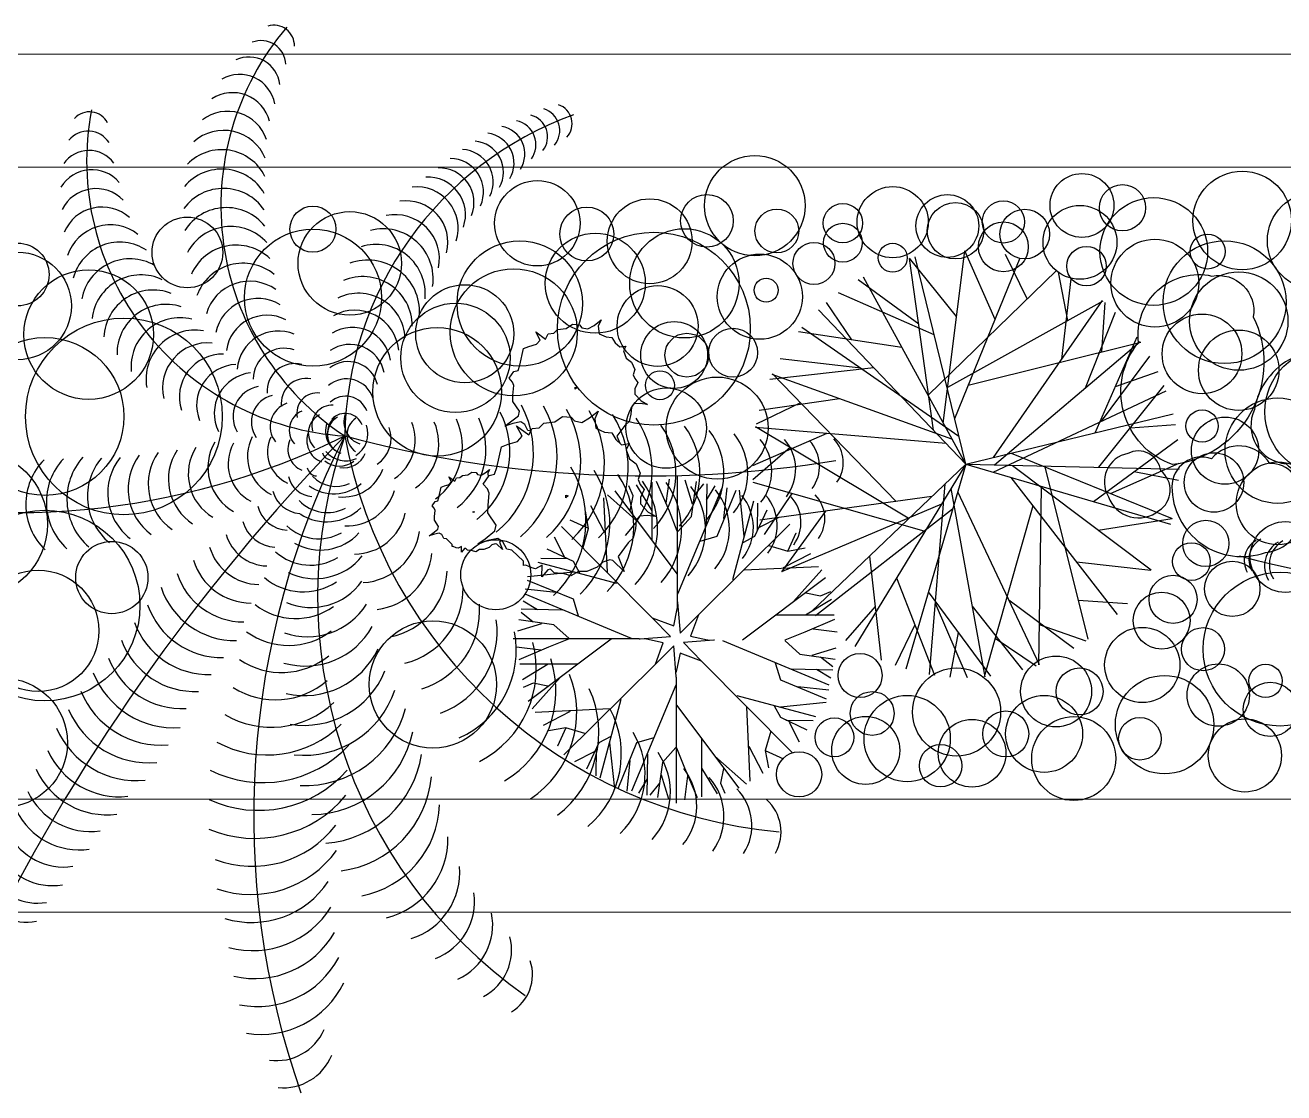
# Model space of a CAD drawing. Header units: millimetres. Extents: x 224.49 to 232.8, y 170.44 to 178.39.
# Drawn here: x 227.473 to 228.587, y 170.505 to 171.451 of the extents above; entities that cross this region are included whole.
import ezdxf

# ---------------------------------------------------------------- set-up
doc = ezdxf.new("R2010")
doc.units = ezdxf.units.MM
doc.layers.add('PROIEZIONI', color=145, linetype='Continuous', lineweight=13)
doc.layers.add('VEGETAZIONE', color=94, linetype='Continuous')

msp = doc.modelspace()

# ---------------------------------------------------------------- linework, layer by layer
at = {"layer": 'PROIEZIONI'}
for p, q in [((229.8825, 171.4253), (224.6571, 171.4253)), ((229.7825, 171.3253), (224.757, 171.3253)), ((229.7825, 170.7654), (224.757, 170.7654)), ((229.8825, 170.6654), (224.6571, 170.6654))]:
    msp.add_line(p, q, dxfattribs=at)
at = {"layer": 'VEGETAZIONE'}
for p, q in [((228.2856, 171.0987), (228.3047, 171.2512)), ((228.3315, 171.1905), (228.3048, 171.2512)), ((228.3601, 171.2086), (228.3409, 171.2479)), ((228.2769, 171.0923), (228.2558, 171.2445)), ((228.2974, 171.1929), (228.2559, 171.2446)), ((228.3056, 171.0622), (228.2609, 171.2459)), ((228.2958, 171.1026), (228.3537, 171.245)), ((228.2639, 171.1863), (228.2104, 171.2255)), ((228.3056, 171.0622), (228.2149, 171.228)), ((228.2725, 171.1238), (228.3857, 171.2334)), ((228.3961, 171.1895), (228.3878, 171.2324)), ((228.3906, 171.1552), (228.3989, 171.2265)), ((228.2777, 171.1768), (228.1928, 171.2139)), ((228.2047, 171.1724), (228.1823, 171.2055)), ((228.2896, 171.1303), (228.4273, 171.2068)), ((228.3302, 171.0682), (228.4267, 171.2073)), ((228.426, 171.1618), (228.429, 171.2053)), ((228.3056, 171.0622), (228.1751, 171.1989)), ((228.4117, 171.13), (228.4383, 171.1968)), ((228.249, 171.1656), (228.1574, 171.1796)), ((228.2996, 171.0868), (228.1605, 171.1834)), ((228.3078, 171.1321), (228.4605, 171.1704)), ((228.3309, 171.0616), (228.4601, 171.171)), ((228.4201, 171.0901), (228.4573, 171.1749)), ((228.4257, 171.1002), (228.4686, 171.1579)), ((228.2242, 171.1475), (228.1321, 171.1372)), ((228.2126, 171.1472), (228.1412, 171.1556)), ((228.2934, 171.0844), (228.1341, 171.1417)), ((228.2439, 171.0292), (228.1344, 171.1423)), ((228.4381, 171.1311), (228.4759, 171.1442)), ((228.3299, 171.0551), (228.483, 171.1273)), ((228.4234, 171.0595), (228.4813, 171.1318)), ((228.1592, 171.1167), (228.1199, 171.0976)), ((228.1938, 171.1202), (228.1227, 171.1098)), ((228.3056, 171.0622), (228.4892, 171.1069)), ((228.2881, 171.0805), (228.1194, 171.0946)), ((228.2546, 171.0143), (228.1195, 171.0953)), ((228.4514, 171.0945), (228.4913, 171.0973)), ((228.1826, 171.0893), (228.1166, 171.0609)), ((228.4187, 171.0291), (228.4933, 171.084)), ((228.15, 171.077), (228.1171, 171.0483)), ((228.3459, 171.072), (228.4884, 171.0141)), ((228.3056, 171.0622), (228.1689, 170.9317)), ((228.3056, 171.0622), (228.2073, 170.9008)), ((228.3056, 171.0622), (228.2524, 170.8808)), ((228.3056, 171.0622), (228.4945, 171.0578)), ((228.3056, 171.0622), (228.4869, 171.0091)), ((228.3471, 171.0612), (228.4697, 170.9685)), ((228.3755, 171.06), (228.4138, 170.9072)), ((228.4339, 171.0363), (228.4946, 171.063)), ((228.0279, 170.9947), (228.0279, 171.0462)), ((228.0431, 171.0206), (228.0318, 171.0469)), ((228.0402, 171.0276), (228.0431, 171.049)), ((228.0503, 170.936), (228.0503, 171.052)), ((228.0637, 171.0269), (228.0571, 171.0481)), ((228.0627, 171.0159), (228.0671, 171.047)), ((228.2687, 171.0028), (228.1173, 171.046)), ((228.3454, 171.0505), (228.4398, 170.9292)), ((228.4548, 171.0556), (228.494, 171.048)), ((228.0162, 171.0102), (227.9882, 171.0352)), ((228.0501, 170.9652), (227.995, 171.0386)), ((228.0112, 171.0342), (228.0073, 171.0431)), ((228.0279, 171.021), (228.0141, 171.0438)), ((228.0506, 170.9473), (228.09, 171.0414)), ((228.0651, 171.0343), (228.0737, 171.0449)), ((228.0759, 171.0085), (228.0765, 171.0449)), ((228.0761, 171.0304), (228.0838, 171.0431)), ((228.0855, 170.9986), (228.1022, 171.0393)), ((228.0914, 171.0141), (228.0942, 171.0414)), ((228.1094, 170.9986), (228.1052, 171.0393)), ((228.1515, 171.0362), (228.1271, 171)), ((228.2872, 171.0447), (228.2732, 170.876)), ((228.2924, 171.0406), (228.3225, 170.874)), ((228.2984, 171.0379), (228.3706, 170.8848)), ((228.3725, 171.042), (228.37, 170.8845)), ((227.9861, 171.0015), (227.9737, 171.0254)), ((227.9882, 170.9666), (227.9851, 171.0324)), ((228.0084, 171.0212), (228.0112, 171.0342)), ((228.0994, 170.96), (228.118, 171.0297)), ((228.1212, 171.0035), (228.1216, 171.0276)), ((228.2755, 171.0335), (228.1232, 171.0125)), ((228.284, 171.0267), (228.1423, 170.967)), ((228.365, 171.0254), (228.3218, 170.8739)), ((227.9553, 171.0126), (227.9553, 171.0126)), ((227.9716, 171.0053), (227.9553, 171.0126)), ((227.9716, 171.0053), (227.9688, 171.0206)), ((228.0501, 171.0029), (228.0431, 171.0206)), ((228.0506, 171.0025), (228.0627, 171.0159)), ((228.1188, 170.9986), (228.1298, 171.0219)), ((228.123, 171.0064), (228.1405, 171.0152)), ((228.1815, 171.0205), (228.1423, 170.967)), ((228.2939, 171.0223), (228.1725, 170.928)), ((228.4228, 171.0039), (228.4883, 171.0141)), ((228.0279, 170.9261), (227.9476, 171.0071)), ((227.9667, 170.9883), (227.9716, 171.0053)), ((228.0689, 170.9289), (228.1499, 171.0092)), ((228.1481, 170.9851), (228.1555, 171.0014)), ((228.1555, 171.0014), (228.1555, 171.0014)), ((227.9504, 170.9801), (227.9415, 170.9977)), ((228.0703, 170.994), (228.0855, 170.9986)), ((228.1084, 170.9929), (228.1188, 170.9986)), ((228.1312, 170.9901), (228.1481, 170.9851)), ((227.9532, 170.9783), (227.9292, 170.9787)), ((227.9582, 170.9759), (227.9348, 170.9869)), ((228.1443, 170.9706), (228.1683, 170.983)), ((228.1481, 170.9851), (228.1635, 170.988)), ((228.2203, 170.9808), (228.2306, 170.8887)), ((227.9967, 170.9566), (227.927, 170.9752)), ((227.9638, 170.9656), (227.9582, 170.9759)), ((228.1094, 170.9685), (228.1752, 170.9717)), ((228.1531, 170.9406), (228.178, 170.9685)), ((228.4037, 170.9756), (228.4696, 170.9684)), ((227.9582, 170.9666), (227.9175, 170.9624)), ((227.9582, 170.9426), (227.9175, 170.9593)), ((228.108, 170.9066), (228.1814, 170.9618)), ((228.2443, 170.9615), (228.278, 170.8752)), ((227.9426, 170.9486), (227.9154, 170.9514)), ((228.0095, 170.9077), (227.9154, 170.9472)), ((228.1641, 170.9483), (228.177, 170.9455)), ((228.177, 170.9455), (228.186, 170.9494)), ((228.2724, 170.9491), (228.3274, 170.8745)), ((227.9263, 170.9333), (227.9136, 170.941)), ((227.9628, 170.9275), (227.9582, 170.9426)), ((228.0504, 170.9396), (228.0526, 170.9126)), ((228.1638, 170.9289), (228.1866, 170.9427)), ((228.2253, 170.9362), (228.1991, 170.9061)), ((228.2785, 170.9392), (228.3069, 170.8732)), ((228.3112, 170.9364), (228.3558, 170.88)), ((228.3436, 170.9421), (228.4012, 170.8992)), ((228.4051, 170.9418), (228.4487, 170.9388)), ((227.9408, 170.9199), (227.9097, 170.9243)), ((227.9483, 170.933), (227.9118, 170.9337)), ((227.9224, 170.9223), (227.9118, 170.9309)), ((228.0279, 170.9261), (228.047, 170.9191)), ((228.0441, 170.9097), (228.0279, 170.9261)), ((228.047, 170.9191), (228.0501, 170.934)), ((228.0526, 170.9126), (228.0689, 170.9289)), ((228.0689, 170.9289), (228.0619, 170.9098)), ((228.1375, 170.9289), (228.189, 170.9289)), ((228.1635, 170.9137), (228.1898, 170.925)), ((227.9299, 170.9209), (227.9086, 170.9143)), ((227.9543, 170.9077), (227.9408, 170.9199)), ((228.1457, 170.9066), (228.1635, 170.9137)), ((228.1704, 170.9165), (228.1918, 170.9137)), ((228.2606, 170.9198), (228.2431, 170.8838)), ((228.299, 170.913), (228.2914, 170.8737)), ((228.3706, 170.9201), (228.4119, 170.9059)), ((228.0164, 170.9075), (227.9048, 170.9075)), ((227.9916, 170.9073), (227.9182, 170.8521)), ((227.9539, 170.9073), (227.9361, 170.9002)), ((228.0171, 170.9075), (228.0441, 170.9097)), ((228.0376, 170.9041), (228.0228, 170.9073)), ((228.0307, 170.885), (228.0376, 170.9041)), ((228.047, 170.9013), (228.0307, 170.885)), ((228.0492, 170.8743), (228.047, 170.9013)), ((228.0824, 170.9064), (228.0555, 170.9042)), ((228.0555, 170.9042), (228.0717, 170.8878)), ((228.0619, 170.9098), (228.0768, 170.9066)), ((228.0901, 170.9062), (228.1842, 170.8667)), ((228.1453, 170.9062), (228.1588, 170.894)), ((228.3316, 170.9082), (228.3678, 170.8837)), ((227.9292, 170.8974), (227.9078, 170.9002)), ((227.9361, 170.9002), (227.9098, 170.8889)), ((228.0526, 170.8948), (228.0495, 170.8799)), ((228.0717, 170.8878), (228.0526, 170.8948)), ((228.1588, 170.894), (228.1899, 170.8896)), ((228.1697, 170.893), (228.1909, 170.8996)), ((228.1771, 170.8916), (228.1878, 170.883)), ((227.9621, 170.885), (227.9106, 170.885)), ((227.9358, 170.885), (227.913, 170.8712)), ((228.0307, 170.885), (227.9497, 170.8047)), ((228.0717, 170.8878), (228.152, 170.8068)), ((228.1368, 170.8864), (228.1414, 170.8713)), ((228.1513, 170.8809), (228.1878, 170.8802)), ((228.1733, 170.8806), (228.186, 170.8729)), ((227.9226, 170.8684), (227.9136, 170.8645)), ((227.9465, 170.8733), (227.9216, 170.8454)), ((227.9355, 170.8656), (227.9226, 170.8684)), ((228.0492, 170.8735), (228.0492, 170.7619)), ((228.1414, 170.8713), (228.1821, 170.8545)), ((228.049, 170.8666), (228.0095, 170.7725)), ((228.1029, 170.8573), (228.1726, 170.8387)), ((228.157, 170.8653), (228.1842, 170.8625)), ((227.9902, 170.8454), (227.9244, 170.8422)), ((228.0002, 170.8539), (227.9816, 170.7842)), ((228.0494, 170.8487), (228.1046, 170.7753)), ((228.1113, 170.8473), (228.1145, 170.7815)), ((228.1358, 170.8483), (228.1414, 170.838)), ((228.1414, 170.8473), (228.1821, 170.8515)), ((227.9552, 170.8433), (227.9313, 170.8309)), ((228.1414, 170.838), (228.1648, 170.827)), ((228.1464, 170.8356), (228.1704, 170.8352)), ((228.1492, 170.8338), (228.158, 170.8162)), ((227.9514, 170.8288), (227.9361, 170.8259)), ((227.9514, 170.8288), (227.9441, 170.8125)), ((227.9684, 170.8238), (227.9514, 170.8288)), ((228.1329, 170.8256), (228.128, 170.8086)), ((227.9441, 170.8125), (227.9441, 170.8125)), ((227.9808, 170.8153), (227.9698, 170.792)), ((227.9912, 170.821), (227.9808, 170.8153)), ((227.9902, 170.8153), (227.9944, 170.7746)), ((228.0141, 170.8153), (227.9974, 170.7746)), ((228.0293, 170.8199), (228.0141, 170.8153)), ((228.0717, 170.8192), (228.0717, 170.7677)), ((228.1135, 170.8124), (228.1259, 170.7885)), ((227.9766, 170.8075), (227.959, 170.7987)), ((227.9784, 170.8104), (227.978, 170.7863)), ((228.0237, 170.8054), (228.0231, 170.769)), ((228.049, 170.8114), (228.0369, 170.798)), ((228.0494, 170.811), (228.0565, 170.7933)), ((228.0834, 170.8037), (228.1113, 170.7787)), ((228.128, 170.8086), (228.1308, 170.7933)), ((228.128, 170.8086), (228.1442, 170.8013)), ((228.1442, 170.8013), (228.1442, 170.8013)), ((228.0082, 170.7998), (228.0054, 170.7725)), ((228.0369, 170.798), (228.0325, 170.7669)), ((228.0565, 170.7933), (228.0678, 170.767)), ((228.0717, 170.7929), (228.0855, 170.7701)), ((228.0912, 170.7927), (228.0884, 170.7797)), ((228.0235, 170.7835), (228.0157, 170.7707)), ((228.0345, 170.7796), (228.0259, 170.769)), ((228.0359, 170.787), (228.0425, 170.7658)), ((228.0593, 170.7863), (228.0565, 170.7649)), ((228.0884, 170.7797), (228.0922, 170.7708))]:
    msp.add_line(p, q, dxfattribs=at)
for points in [[(228.4886, 171.0619, -0.520567), (228.4586, 171.17, -0.520567), (228.5236, 171.2289, -0.520567), (228.5602, 171.1928, -0.520567)], [(228.5613, 171.1107, 0.520567), (228.5893, 171.0625, 0.520567), (228.6281, 171.0691, 0.520567), (228.657, 171.1123, 0.520567), (228.6524, 171.1548, 0.520567)], [(228.4319, 171.0334, 0.520567), (228.4767, 171.0211, 0.520567), (228.4783, 171.0563, 0.520567), (228.4491, 171.0717, 0.520567)], [(228.5711, 170.9841, 0.520567), (228.5996, 171.0319, 0.520567), (228.5749, 171.0627, 0.520567), (228.5232, 171.067, 0.520567), (228.4882, 171.0423, 0.520567)]]:
    msp.add_lwpolyline(points, format="xyb", close=True, dxfattribs=at)
for points in [[(227.9209, 171.0916), (227.9179, 171.0921), (227.9151, 171.0974), (227.9115, 171.0997), (227.9045, 171.0983), (227.8973, 171.096), (227.9025, 171.0996), (227.9095, 171.1051), (227.9103, 171.1092), (227.9044, 171.1178), (227.9046, 171.1231), (227.9054, 171.1318), (227.9043, 171.135), (227.9012, 171.1383), (227.9053, 171.1444), (227.9092, 171.1452), (227.9108, 171.15), (227.9141, 171.1646), (227.9188, 171.1666), (227.9255, 171.1684), (227.9288, 171.1722), (227.9248, 171.1795), (227.9335, 171.1731), (227.9357, 171.1777), (227.9407, 171.1782), (227.944, 171.1814), (227.9518, 171.1823), (227.9574, 171.1862), (227.9635, 171.1858), (227.9657, 171.183), (227.971, 171.182), (227.9766, 171.1852), (227.9826, 171.19), (227.9802, 171.1846), (227.9811, 171.1778), (227.9872, 171.1751), (227.9922, 171.1745), (227.995, 171.1698), (227.9992, 171.1662), (228.0045, 171.1669), (228.0026, 171.1625), (228.0048, 171.1562), (228.0096, 171.1525), (228.0124, 171.1461), (228.0111, 171.1415), (228.0125, 171.138), (228.0153, 171.1345), (228.0125, 171.1289), (228.0126, 171.1243), (228.0182, 171.1183), (228.0237, 171.1152), (228.0173, 171.1159), (228.0118, 171.1156), (228.0096, 171.1127), (228.0091, 171.1065), (228.0074, 171.1), (228.0038, 171.0966), (227.9967, 171.0869), (227.9992, 171.0807)], [(227.8937, 170.9947), (227.8927, 170.9932), (227.8953, 170.9867), (227.8904, 170.9914), (227.889, 170.9918), (227.8859, 170.9908), (227.8835, 170.9885), (227.8788, 170.9866), (227.8751, 170.9866), (227.8718, 170.9847), (227.8689, 170.9856), (227.8644, 170.986), (227.8628, 170.9876), (227.8616, 170.9874), (227.859, 170.9843), (227.8591, 170.9894), (227.8562, 170.9878), (227.8544, 170.9882), (227.8518, 170.9894), (227.8508, 170.9893), (227.8508, 170.9911), (227.8457, 170.9961), (227.8434, 170.9965), (227.8417, 170.9998), (227.8394, 171.0012), (227.8351, 171.0003), (227.8305, 170.9989), (227.8338, 171.0011), (227.8382, 171.0046), (227.8387, 171.0071), (227.835, 171.0125), (227.8351, 171.0159), (227.8356, 171.0213), (227.8349, 171.0233), (227.833, 171.0253), (227.8356, 171.0292), (227.838, 171.0297), (227.839, 171.0326), (227.8411, 171.0418), (227.844, 171.043), (227.8482, 171.0442), (227.8502, 171.0465), (227.8478, 171.0511), (227.8532, 171.0471), (227.8546, 171.05), (227.8577, 171.0503), (227.8598, 171.0523), (227.8646, 171.0529), (227.8681, 171.0552), (227.8719, 171.055), (227.8733, 171.0532), (227.8766, 171.0526), (227.8801, 171.0546), (227.8839, 171.0576), (227.8824, 171.0543), (227.8828, 171.051)]]:
    msp.add_lwpolyline(points, dxfattribs=at)
for points in [[(227.9597, 171.1303), (227.9613, 171.1299), (227.9597, 171.1286)], [(227.9079, 171.0961), (227.9187, 171.0881), (227.9215, 171.0939), (227.9277, 171.0945), (227.9319, 171.0985), (227.9416, 171.0997), (227.9485, 171.1044), (227.9562, 171.104), (227.959, 171.1005), (227.9656, 171.0992), (227.9725, 171.1032), (227.9801, 171.1093), (227.9771, 171.1025), (227.9781, 171.094), (227.9858, 171.0907), (227.9921, 171.0899), (227.9956, 171.084), (228.0008, 171.0795), (228.0074, 171.0804), (228.005, 171.0749), (228.0079, 171.067), (228.0138, 171.0624), (228.0174, 171.0543), (228.0156, 171.0487), (228.0174, 171.0443), (228.0209, 171.0399), (228.0175, 171.0328), (228.0175, 171.0271), (228.0245, 171.0197), (228.0315, 171.0158), (228.0235, 171.0167), (228.0166, 171.0162), (228.0138, 171.0126), (228.0131, 171.0049), (228.0111, 170.9968), (228.0066, 170.9925), (227.9977, 170.9804), (228.003, 170.9673), (227.9932, 170.9768), (227.9904, 170.9775), (227.9841, 170.9755), (227.9793, 170.9709), (227.9699, 170.9671), (227.9626, 170.9671), (227.956, 170.9634), (227.9501, 170.9652), (227.9411, 170.9659), (227.9379, 170.9692), (227.9355, 170.9687), (227.9303, 170.9625), (227.9306, 170.9728), (227.9247, 170.9696), (227.9212, 170.9704), (227.916, 170.9728), (227.9139, 170.9726), (227.9139, 170.9762), (227.9037, 170.9862), (227.8992, 170.9869), (227.8957, 170.9935), (227.8911, 170.9964), (227.8825, 170.9946), (227.8734, 170.9918), (227.88, 170.9962), (227.8887, 171.0031), (227.8897, 171.0082), (227.8823, 171.019), (227.8826, 171.0257), (227.8836, 171.0365), (227.8822, 171.0405), (227.8783, 171.0446), (227.8835, 171.0523), (227.8883, 171.0533), (227.8904, 171.0592), (227.8944, 171.0776), (227.9003, 171.0801), (227.9087, 171.0823), (227.9128, 171.087)], [(227.9514, 171.0347), (227.9535, 171.0341), (227.9514, 171.0325)], [(227.8695, 171.0203), (227.8706, 171.0201), (227.8695, 171.0193)]]:
    msp.add_lwpolyline(points, close=True, dxfattribs=at)
for centre, radius in [((228.1188, 171.2912), 0.0445), ((227.9262, 171.2756), 0.0378), ((228.4085, 171.2914), 0.0283), ((228.5504, 171.2781), 0.0436), ((228.2409, 171.2766), 0.0315), ((228.4444, 171.2894), 0.0205), ((228.6159, 171.2601), 0.0432), ((227.7275, 171.2704), 0.0204), ((228.0257, 171.2597), 0.0376), ((228.0764, 171.2778), 0.0233), ((228.1968, 171.2757), 0.0174), ((228.2893, 171.2732), 0.0278), ((228.2965, 171.269), 0.025), ((228.3389, 171.2768), 0.0187), ((228.4067, 171.2587), 0.0327), ((228.4721, 171.2506), 0.0477), ((227.6163, 171.2498), 0.0313), ((227.7601, 171.2401), 0.0458), ((227.97, 171.2661), 0.0239), ((228.1383, 171.2688), 0.0194), ((228.3578, 171.2661), 0.022), ((227.7275, 171.2097), 0.0607), ((228.0564, 171.2224), 0.0484), ((228.1968, 171.2584), 0.0172), ((228.3389, 171.2547), 0.0221), ((227.466, 171.2302), 0.0278), ((227.9106, 171.2045), 0.0555), ((227.9775, 171.2225), 0.0443), ((228.0294, 171.1823), 0.0854), ((228.1712, 171.24), 0.0186), ((228.2409, 171.2451), 0.0128), ((228.4731, 171.2226), 0.0389), ((228.5348, 171.2057), 0.0544), ((228.5198, 171.2506), 0.0155), ((227.466, 171.2024), 0.0476), ((228.1232, 171.2106), 0.0377), ((228.4125, 171.2376), 0.0175), ((227.9053, 171.179), 0.0563), ((227.5289, 171.177), 0.0574), ((228.1288, 171.2163), 0.0106), ((228.5473, 171.189), 0.0436), ((227.8619, 171.1778), 0.0434), ((228.0327, 171.1846), 0.0358), ((227.8537, 171.1564), 0.0484), ((227.5601, 171.1045), 0.0871), ((228.5148, 171.1599), 0.0353), ((227.8375, 171.1263), 0.057), ((228.0474, 171.1589), 0.0296), ((228.0995, 171.161), 0.0217), ((228.5473, 171.1454), 0.0356), ((227.4902, 171.1045), 0.0699), ((228.0586, 171.1588), 0.0194), ((228.6277, 171.1085), 0.0572), ((228.0348, 171.1321), 0.0128), ((228.0855, 171.0942), 0.0452), ((228.0403, 171.0942), 0.0356), ((228.5819, 171.0742), 0.0467), ((228.5149, 171.096), 0.0143), ((228.5352, 171.0742), 0.0298), ((227.4271, 171.0092), 0.0653), ((228.5254, 171.046), 0.0263), ((228.5819, 171.0275), 0.0367), ((227.4899, 170.937), 0.0844), ((228.5182, 170.992), 0.0205), ((228.5888, 170.98), 0.0314), ((227.5494, 170.9618), 0.032), ((227.8894, 170.9643), 0.031), ((228.5054, 170.976), 0.0167), ((227.4842, 170.9146), 0.0537), ((228.5416, 170.9518), 0.0245), ((228.4892, 170.9425), 0.0213), ((228.5839, 170.8984), 0.0681), ((228.4791, 170.9237), 0.0252), ((227.8337, 170.8671), 0.0564), ((228.4619, 170.8844), 0.0333), ((228.5157, 170.8984), 0.0191), ((228.212, 170.8751), 0.0195), ((228.3856, 170.8609), 0.0314), ((228.2975, 170.8427), 0.039), ((228.4064, 170.8609), 0.0208), ((228.5292, 170.8577), 0.0276), ((228.5711, 170.8703), 0.0148), ((227.4528, 170.8155), 0.0573), ((228.4817, 170.8315), 0.0436), ((228.5753, 170.845), 0.024), ((228.2227, 170.8414), 0.0194), ((228.2537, 170.8192), 0.0382), ((228.375, 170.8233), 0.0341), ((228.1893, 170.8203), 0.0172), ((228.217, 170.8087), 0.0301), ((228.3112, 170.8062), 0.03), ((228.341, 170.8233), 0.0204), ((228.4012, 170.8015), 0.0372), ((228.4598, 170.819), 0.0188), ((228.5528, 170.8042), 0.0324), ((228.2833, 170.7951), 0.0188), ((228.158, 170.7875), 0.02)]:
    msp.add_circle(centre, radius, dxfattribs=at)
for centre, radius, start, end in [((227.8902, 171.291), 0.2442, 139.5669, 236.5663), ((227.693, 171.433), 0.0181, 358.0698, 107.3306), ((227.6817, 171.4156), 0.0218, 2.1115, 111.3723), ((227.671, 171.3957), 0.0272, 6.1531, 115.4139), ((227.6625, 171.3758), 0.0317, 10.1948, 119.4556), ((227.6565, 171.3578), 0.0335, 14.2365, 123.4973), ((227.9393, 171.3638), 0.0177, 317.6963, 71.0431), ((227.5296, 171.3562), 0.0181, 27.8369, 137.0977), ((227.7713, 171.3309), 0.2442, 169.334, 266.3334), ((227.6518, 171.3385), 0.0363, 18.2781, 127.5389), ((228.0629, 171.0828), 0.3072, 109.8929, 179.1654), ((227.9156, 171.3522), 0.0197, 322.2418, 75.5886), ((227.9261, 171.3577), 0.02, 319.969, 73.3158), ((227.6484, 171.318), 0.0399, 22.3198, 131.5806), ((227.8906, 171.3371), 0.0246, 326.7872, 80.134), ((227.9033, 171.3452), 0.0217, 324.5145, 77.8613), ((227.5284, 171.3355), 0.0218, 31.8786, 141.1394), ((227.8685, 171.3208), 0.0277, 331.3327, 84.6795), ((227.8789, 171.3289), 0.0267, 329.06, 82.4067), ((227.5291, 171.3129), 0.0272, 35.9202, 145.181), ((227.6468, 171.2982), 0.0426, 26.3615, 135.6223), ((227.8584, 171.3123), 0.0287, 333.6054, 86.9522), ((227.8393, 171.2939), 0.0308, 338.1509, 91.4977), ((227.8487, 171.3033), 0.0298, 335.8781, 89.2249), ((227.5316, 171.2914), 0.0317, 39.9619, 149.2227), ((227.6469, 171.2801), 0.0435, 30.4031, 139.6639), ((227.8295, 171.2833), 0.0331, 340.4236, 93.7704), ((227.5353, 171.2728), 0.0335, 44.0036, 153.2644), ((227.6483, 171.263), 0.0435, 34.4448, 143.7056), ((227.8193, 171.2711), 0.0368, 342.6963, 96.0431), ((227.8102, 171.2587), 0.0368, 345.5535, 98.9003), ((227.5407, 171.2537), 0.0363, 48.0452, 157.306), ((227.6508, 171.246), 0.0435, 38.4865, 147.7473), ((227.8004, 171.2441), 0.0391, 348.4106, 101.7574), ((227.548, 171.2343), 0.0399, 52.0869, 161.3477), ((227.6546, 171.2292), 0.0435, 42.5281, 151.7889), ((227.7897, 171.2264), 0.0443, 351.2677, 104.6145), ((227.5565, 171.2163), 0.0426, 56.1286, 165.3894), ((227.6595, 171.2128), 0.0435, 46.5698, 155.8306), ((227.7833, 171.2132), 0.0437, 354.1249, 107.4717), ((227.5655, 171.2006), 0.0435, 60.1702, 169.431), ((227.6656, 171.1967), 0.0435, 50.6115, 159.8723), ((227.776, 171.197), 0.046, 356.982, 110.3288), ((227.5752, 171.1864), 0.0435, 64.2119, 173.4727), ((227.6715, 171.1844), 0.0399, 54.6531, 163.9139), ((227.7717, 171.1847), 0.0437, 359.8392, 113.186), ((227.5859, 171.173), 0.0435, 68.2536, 177.5144), ((227.7678, 171.1722), 0.0414, 2.6963, 116.0431), ((227.5975, 171.1603), 0.0435, 72.2952, 181.556), ((227.6787, 171.1709), 0.0381, 58.6948, 167.9556), ((227.6099, 171.1485), 0.0435, 76.3369, 185.5977), ((227.6868, 171.1579), 0.0363, 62.7365, 171.9973), ((227.7645, 171.1595), 0.0391, 5.5535, 118.9003), ((227.6232, 171.1375), 0.0435, 80.3786, 189.6394), ((227.6967, 171.1439), 0.0363, 66.7781, 176.0389), ((227.7624, 171.1493), 0.0341, 8.4106, 121.7574), ((227.6343, 171.1298), 0.0399, 84.4202, 193.681), ((227.7603, 171.1375), 0.0308, 11.2677, 124.6145), ((227.6473, 171.1216), 0.0381, 88.4619, 197.7227), ((227.7019, 171.1377), 0.0272, 70.8198, 180.0806), ((227.6608, 171.1143), 0.0363, 92.5036, 201.7644), ((227.7113, 171.1268), 0.0245, 74.8615, 184.1223), ((227.7587, 171.1264), 0.0267, 14.1249, 127.4717), ((227.6764, 171.1071), 0.0363, 96.5452, 205.806), ((227.7213, 171.1164), 0.0218, 78.9031, 188.1639), ((227.7572, 171.1132), 0.0246, 16.982, 130.3288), ((227.6839, 171.1043), 0.0272, 100.5869, 209.8477), ((227.7313, 171.1073), 0.0181, 82.9448, 192.2056), ((227.6975, 171.0995), 0.0245, 104.6286, 213.8894), ((227.7114, 171.0955), 0.0218, 108.6702, 217.931), ((227.7446, 171.0965), 0.0181, 86.9865, 196.2473), ((227.7565, 171.1026), 0.0199, 19.8392, 133.186), ((227.8323, 171.0718), 0.0905, 309.4351, 28.1744), ((227.8511, 171.0683), 0.0926, 310.6256, 29.3649), ((227.7246, 171.0925), 0.0181, 112.7119, 221.9727), ((227.7415, 171.0898), 0.0181, 116.7536, 226.0144), ((227.7606, 171.089), 0.0204, 129.7112, 220.4082), ((227.7585, 171.0883), 0.0181, 120.7952, 230.056), ((227.756, 171.0908), 0.0164, 22.6963, 136.0431), ((227.7753, 171.0997), 0.0204, 161.0937, 251.7906), ((227.7757, 171.088), 0.0181, 124.8369, 234.0977), ((227.8022, 171.0781), 0.0576, 305.8637, 24.603), ((227.8165, 171.0751), 0.0642, 307.0541, 25.7935), ((227.825, 171.0734), 0.0768, 308.2446, 26.984), ((227.8741, 171.0647), 0.0905, 311.816, 30.5554), ((227.8951, 171.0618), 0.0905, 313.0065, 31.7459), ((227.9199, 171.0591), 0.0868, 314.197, 32.9363), ((227.9457, 171.0569), 0.0822, 315.3875, 34.1268), ((227.7425, 171.0832), 0.0204, 157.8629, 248.5599), ((227.759, 171.0912), 0.0204, 159.4783, 250.1753), ((227.7538, 171.0891), 0.0224, 301.1017, 19.8411), ((227.77, 171.085), 0.0268, 302.2922, 21.0316), ((227.777, 171.0837), 0.041, 303.4827, 22.2221), ((227.7913, 171.0805), 0.0476, 304.6732, 23.4125), ((227.9767, 171.0551), 0.0723, 316.5779, 35.3173), ((228.0003, 171.0543), 0.0699, 317.7684, 36.5078), ((228.0292, 171.054), 0.0623, 318.9589, 37.6983), ((227.4654, 171.6742), 0.6548, 254.1567, 296.3219), ((229.0247, 169.8531), 1.7701, 135.7969, 154.1802), ((227.6793, 171.0592), 0.0448, 149.786, 240.483), ((227.6901, 171.0627), 0.0377, 151.4014, 242.0983), ((227.7072, 171.0692), 0.0377, 153.0167, 243.7137), ((228.4169, 170.7509), 0.7419, 153.0343, 199.3216), ((227.7178, 171.0731), 0.0305, 154.6321, 245.3291), ((227.7257, 171.0756), 0.0204, 156.2475, 246.9445), ((228.1632, 170.9451), 0.4315, 160.7737, 234.979), ((228.0231, 172.0751), 1.0233, 254.8546, 279.4139), ((228.1799, 171.1662), 0.4315, 190.5408, 264.7461), ((228.0575, 171.0545), 0.0551, 320.1494, 38.8887), ((228.0899, 171.0559), 0.0439, 321.3398, 40.0792), ((228.1148, 171.0577), 0.0402, 322.5303, 41.2697), ((228.1426, 171.0604), 0.0335, 323.7208, 42.4602), ((228.1666, 171.0637), 0.0305, 324.9113, 43.6506), ((227.5656, 171.0313), 0.056, 138.4783, 229.1753), ((227.5967, 171.0367), 0.0509, 141.7091, 232.406), ((227.6137, 171.0404), 0.0499, 143.3244, 234.0214), ((227.6305, 171.0446), 0.0489, 144.9398, 235.6368), ((227.6463, 171.0488), 0.0468, 146.5552, 237.2522), ((227.6619, 171.0535), 0.0448, 148.1706, 238.8676), ((227.7434, 171.0739), 0.00771, 192.2358, 264.5911), ((227.7567, 171.0884), 0.0232, 220.3343, 293.8495), ((227.7549, 171.0796), 0.0205, 260.1227, 337.5176), ((227.5292, 171.0267), 0.056, 135.2475, 225.9445), ((227.5474, 171.0287), 0.056, 136.8629, 227.5599), ((227.5807, 171.0337), 0.0529, 140.0937, 230.7906), ((227.7314, 171.061), 0.00925, 192.8565, 265.2118), ((227.7512, 171.081), 0.0205, 230.3556, 307.7505), ((227.7544, 171.07), 0.0369, 263.4864, 340.8813), ((227.8788, 171.0121), 0.0905, 313.0065, 31.7459), ((227.7282, 171.0567), 0.0231, 193.4772, 265.8325), ((227.7478, 171.0703), 0.0278, 222.251, 295.7662), ((227.9036, 171.0094), 0.0868, 314.197, 32.9363), ((227.9294, 171.0071), 0.0822, 315.3875, 34.1268), ((227.9604, 171.0053), 0.0723, 316.5779, 35.3173), ((227.984, 171.0045), 0.0699, 317.7684, 36.5078), ((227.7174, 171.0448), 0.0262, 194.0979, 266.4532), ((227.746, 171.0729), 0.0369, 233.7193, 311.1142), ((227.7581, 171.0507), 0.0431, 266.85, 344.2449), ((228.0129, 171.0043), 0.0623, 318.9589, 37.6983), ((228.0412, 171.0048), 0.0551, 320.1494, 38.8887), ((228.0736, 171.0062), 0.0439, 321.3398, 40.0792), ((228.0984, 171.008), 0.0402, 322.5303, 41.2697), ((228.1503, 171.014), 0.0305, 324.9113, 43.6506), ((227.7062, 171.0322), 0.0285, 194.7186, 267.0738), ((227.7402, 171.0542), 0.0348, 224.1676, 297.6829), ((227.7396, 171.0543), 0.0431, 237.0829, 314.4778), ((228.1262, 171.0107), 0.0335, 323.7208, 42.4602), ((228.7266, 171.6111), 0.6548, 254.1567, 296.3219), ((227.7641, 171.0288), 0.0462, 270.2136, 347.6086), ((227.6951, 171.0195), 0.0308, 195.3393, 267.6945), ((227.7326, 171.0368), 0.0406, 226.0843, 299.5995), ((227.734, 171.0324), 0.0462, 240.4465, 317.8415), ((227.7687, 171.0111), 0.0539, 273.5773, 350.9722), ((227.6877, 171.0107), 0.0386, 195.96, 268.3152), ((228.5726, 170.9768), 0.0204, 119.0937, 209.7906), ((228.5768, 170.9779), 0.0204, 119.0937, 209.7906), ((228.5946, 170.9722), 0.0244, 120.7091, 211.406), ((228.5988, 170.9733), 0.0244, 120.7091, 211.406), ((227.6804, 171.0019), 0.0463, 196.5807, 268.9359), ((227.7254, 171.0192), 0.0464, 228.001, 301.5162), ((227.7292, 171.0147), 0.0539, 243.8102, 321.2051), ((227.7776, 170.9885), 0.0554, 276.9409, 354.3358), ((227.6732, 170.9931), 0.054, 197.2014, 269.5566), ((227.666, 170.9842), 0.0617, 197.822, 270.1773), ((227.7189, 171.0025), 0.0533, 229.9176, 303.4329), ((227.7257, 170.9907), 0.0554, 247.1738, 324.5687), ((227.7848, 170.97), 0.0616, 280.3045, 357.6995), ((227.6588, 170.9753), 0.0694, 198.4427, 270.798), ((227.7928, 170.9517), 0.0677, 283.6682, 1.0631), ((227.6467, 170.9604), 0.0694, 199.0634, 271.4187), ((227.7121, 170.9835), 0.058, 231.8343, 305.3495), ((227.7227, 170.971), 0.0616, 250.5374, 327.9324), ((227.8027, 170.9325), 0.0724, 287.0318, 4.4267), ((228.0407, 170.936), 0.0096, 347.9659, 0), ((228.0599, 170.9404), 0.0096, 180, 184.6649), ((227.8136, 170.9138), 0.077, 290.3954, 7.7904), ((227.6348, 170.9454), 0.0694, 199.6841, 272.0394), ((227.7058, 170.9643), 0.0626, 233.751, 307.2662), ((227.7206, 170.9511), 0.0677, 253.9011, 331.296), ((227.8229, 170.8974), 0.0847, 293.7591, 11.154), ((227.623, 170.9303), 0.0694, 200.3048, 272.6601), ((227.8329, 170.8812), 0.0924, 297.1227, 14.5176), ((228.0164, 170.9171), 0.0096, 270, 274.6649), ((228.0208, 170.8979), 0.0096, 77.9659, 90), ((228.0788, 170.916), 0.0096, 257.9659, 270), ((228.0832, 170.8968), 0.0096, 90, 94.6649), ((227.6114, 170.9151), 0.0694, 200.9255, 273.2807), ((227.6998, 170.9438), 0.0661, 235.6676, 309.1829), ((227.7197, 170.9296), 0.0724, 257.2647, 334.6596), ((227.8502, 170.8613), 0.0924, 300.4864, 17.8813), ((227.7198, 170.9079), 0.077, 260.6284, 338.0233), ((228.0588, 170.8779), 0.0096, 167.9659, 180), ((227.6047, 170.9058), 0.0771, 201.5462, 273.9014), ((227.6943, 170.9231), 0.0696, 237.5843, 311.0995), ((227.8687, 170.8425), 0.0924, 303.85, 21.2449), ((228.0396, 170.8735), 0.0096, 0, 4.6649), ((227.5933, 170.8904), 0.0771, 202.1669, 274.5221), ((227.7198, 170.8891), 0.0847, 263.992, 341.3869), ((227.8882, 170.8248), 0.0924, 307.2136, 24.6086), ((227.5822, 170.8748), 0.0771, 202.7876, 275.1428), ((227.6906, 170.9104), 0.0812, 239.501, 313.0162), ((227.7204, 170.87), 0.0924, 267.3556, 344.7505), ((227.9159, 170.8056), 0.0847, 310.5773, 27.9722), ((227.5712, 170.8591), 0.0771, 203.4082, 275.7635), ((227.6869, 170.8975), 0.0928, 241.4176, 314.9329), ((227.7255, 170.8442), 0.0924, 270.7193, 348.1142), ((227.9496, 170.787), 0.072, 313.9409, 31.3358), ((227.6832, 170.8846), 0.1044, 243.3343, 316.8495), ((227.556, 170.837), 0.0694, 204.0289, 276.3842), ((227.7322, 170.8187), 0.0924, 274.0829, 351.4778), ((227.9825, 170.7717), 0.0616, 317.3045, 34.6995), ((227.5454, 170.821), 0.0694, 204.6496, 277.0049), ((227.6792, 170.86), 0.1044, 245.251, 318.7662), ((228.0135, 170.7594), 0.0539, 320.6682, 38.0631), ((227.7404, 170.7936), 0.0924, 277.4465, 354.8415), ((228.0392, 170.7502), 0.0523, 324.0318, 41.4267), ((227.5308, 170.7985), 0.0617, 205.2703, 277.6256), ((227.6759, 170.8352), 0.1044, 247.1676, 320.6829), ((228.07, 170.7422), 0.0462, 327.3954, 44.7904), ((227.7549, 170.7632), 0.0847, 280.8102, 358.2051), ((228.1035, 170.7364), 0.0385, 330.7591, 48.154), ((227.5206, 170.7823), 0.0617, 205.891, 278.2463), ((227.5066, 170.7594), 0.054, 206.5117, 278.867), ((227.6739, 170.7988), 0.0928, 249.0843, 322.5995), ((227.775, 170.7303), 0.072, 284.1738, 1.5687), ((227.4968, 170.7429), 0.054, 207.1324, 279.4876), ((227.6727, 170.7739), 0.0928, 251.001, 324.5162), ((227.7959, 170.7007), 0.0616, 287.5374, 4.9324), ((227.4833, 170.7197), 0.0463, 207.7531, 280.1083), ((227.6734, 170.7375), 0.0812, 252.9176, 326.4329), ((227.474, 170.7029), 0.0463, 208.3738, 280.729), ((227.8167, 170.6747), 0.0539, 290.9011, 8.296), ((227.6743, 170.7126), 0.0812, 254.8343, 328.3495), ((227.8344, 170.6539), 0.0523, 294.2647, 11.6596), ((227.676, 170.6878), 0.0812, 256.751, 330.2662), ((227.8572, 170.6317), 0.0462, 297.6284, 15.0233), ((227.6785, 170.6631), 0.0812, 258.6676, 332.1829), ((227.8834, 170.6101), 0.0385, 300.992, 18.3869), ((227.6818, 170.6384), 0.0812, 260.5843, 334.0995), ((227.695, 170.5803), 0.0464, 262.501, 336.0162), ((227.7011, 170.5562), 0.0464, 264.4176, 337.9329)]:
    msp.add_arc(centre, radius, start, end, dxfattribs=at)

doc.saveas('drawing.dxf')
